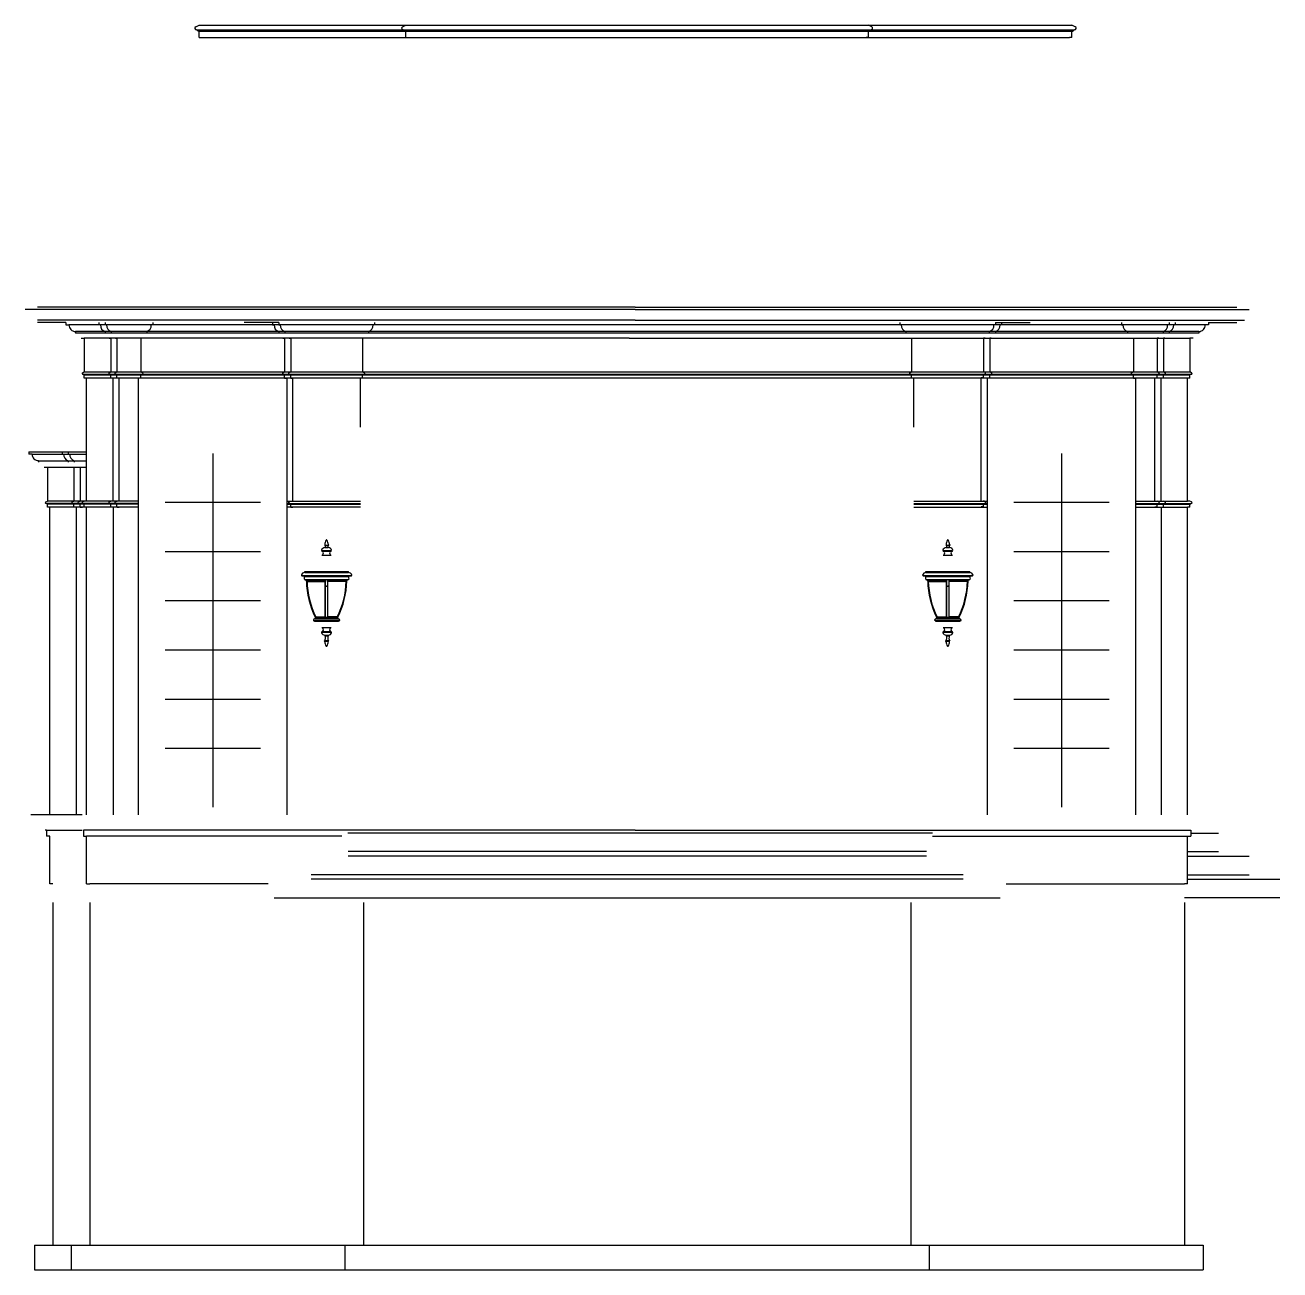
# Model space of a CAD drawing. Header units: metres. Extents: x 18159 to 19410, y -1890 to -1485.
# Drawn here: x 18159.3 to 18567.3, y -1889.9 to -1485.2 of the extents above; entities that cross this region are included whole.
import ezdxf

# ---------------------------------------------------------------- set-up
doc = ezdxf.new("R2010")
doc.units = ezdxf.units.M

msp = doc.modelspace()

# ---------------------------------------------------------------- linework, layer by layer
for p, q in [((18214.79, -1485.71), (18215.88, -1485.16)), ((18215.01, -1486.66), (18500.57, -1486.66)), ((18215.88, -1487.16), (18215.51, -1487.16)), ((18215.88, -1485.16), (18499.7, -1485.16)), ((18215.88, -1489.16), (18215.88, -1487.16)), ((18215.88, -1487.16), (18499.7, -1487.16)), ((18215.88, -1489.16), (18216.63, -1489.16)), ((18216.63, -1489.16), (18498.95, -1489.16)), ((18282.01, -1485.71), (18283.1, -1485.16)), ((18283.1, -1487.16), (18282.73, -1487.16)), ((18283.1, -1489.16), (18283.1, -1487.16)), ((18283.1, -1489.16), (18283.85, -1489.16)), ((18433.53, -1489.16), (18432.78, -1489.16)), ((18434.63, -1485.71), (18433.53, -1485.16)), ((18433.53, -1487.16), (18433.91, -1487.16)), ((18433.53, -1489.16), (18433.53, -1487.16)), ((18499.7, -1489.16), (18498.95, -1489.16)), ((18500.8, -1485.71), (18499.7, -1485.16)), ((18499.7, -1487.16), (18500.08, -1487.16)), ((18499.7, -1489.16), (18499.7, -1487.16)), ((18357.69, -1577.66), (18159.32, -1577.66)), ((18357.69, -1576.91), (18163.32, -1576.91)), ((18357.69, -1576.91), (18553.32, -1576.91)), ((18357.69, -1577.66), (18557.32, -1577.66)), ((18357.69, -1581.05), (18163.32, -1581.05)), ((18172.57, -1581.91), (18163.32, -1581.91)), ((18172.57, -1581.91), (18172.57, -1582.66)), ((18172.57, -1581.91), (18172.57, -1582.66)), ((18172.57, -1582.66), (18173.57, -1582.66)), ((18355.69, -1582.66), (18173.57, -1582.66)), ((18183.32, -1581.91), (18183.32, -1582.66)), ((18185.32, -1581.91), (18185.32, -1582.66)), ((18200.85, -1582.66), (18200.35, -1582.66)), ((18200.85, -1581.91), (18200.85, -1582.66)), ((18241.79, -1581.91), (18230.54, -1581.91)), ((18239.79, -1581.91), (18239.79, -1582.66)), ((18239.79, -1582.66), (18240.29, -1582.66)), ((18241.79, -1581.91), (18241.79, -1582.66)), ((18241.79, -1582.66), (18242.29, -1582.66)), ((18272.95, -1581.91), (18272.95, -1582.66)), ((18543.07, -1582.66), (18355.69, -1582.66)), ((18357.69, -1581.05), (18553.32, -1581.05)), ((18443.69, -1581.91), (18443.69, -1582.66)), ((18474.83, -1582.66), (18474.33, -1582.66)), ((18474.83, -1581.91), (18474.83, -1582.66)), ((18474.85, -1581.91), (18486.1, -1581.91)), ((18476.85, -1582.66), (18476.35, -1582.66)), ((18476.85, -1581.91), (18476.85, -1582.66)), ((18515.79, -1581.91), (18515.79, -1582.66)), ((18515.79, -1582.66), (18516.29, -1582.66)), ((18531.32, -1581.91), (18531.32, -1582.66)), ((18533.32, -1581.91), (18533.32, -1582.66)), ((18544.07, -1582.66), (18543.07, -1582.66)), ((18544.07, -1581.91), (18544.07, -1582.66)), ((18544.07, -1581.91), (18544.07, -1582.66)), ((18544.07, -1581.91), (18553.32, -1581.91)), ((18553.32, -1581.05), (18555.82, -1581.05)), ((18175.7, -1584.79), (18175.7, -1585.29)), ((18540.94, -1584.79), (18175.7, -1584.79)), ((18540.94, -1585.29), (18175.73, -1585.29)), ((18177.57, -1586.91), (18178.57, -1586.91)), ((18178.57, -1586.91), (18178.57, -1597.91)), ((18355.69, -1586.91), (18178.57, -1586.91)), ((18185.32, -1584.79), (18185.32, -1585.29)), ((18186.69, -1586.91), (18187.19, -1586.91)), ((18187.19, -1586.91), (18187.19, -1597.91)), ((18187.32, -1584.79), (18187.32, -1585.29)), ((18188.69, -1586.91), (18189.19, -1586.91)), ((18189.19, -1586.91), (18189.19, -1597.91)), ((18196.97, -1586.91), (18196.97, -1597.91)), ((18197.47, -1586.91), (18196.97, -1586.91)), ((18198.85, -1584.79), (18198.85, -1585.29)), ((18241.79, -1584.79), (18241.79, -1585.29)), ((18243.17, -1586.91), (18243.67, -1586.91)), ((18243.67, -1586.91), (18243.67, -1597.91)), ((18243.79, -1584.79), (18243.79, -1585.29)), ((18245.17, -1586.91), (18245.67, -1586.91)), ((18245.67, -1586.91), (18245.67, -1597.91)), ((18269.07, -1586.91), (18269.07, -1597.91)), ((18269.57, -1586.91), (18269.07, -1586.91)), ((18270.94, -1584.79), (18270.94, -1585.29)), ((18355.69, -1586.91), (18538.07, -1586.91)), ((18445.69, -1584.79), (18445.69, -1585.29)), ((18447.07, -1586.91), (18447.57, -1586.91)), ((18447.57, -1586.91), (18447.57, -1597.91)), ((18470.96, -1586.91), (18470.96, -1597.85)), ((18471.46, -1586.91), (18470.96, -1586.91)), ((18472.83, -1584.79), (18472.83, -1585.29)), ((18472.97, -1586.91), (18472.97, -1597.91)), ((18473.47, -1586.91), (18472.97, -1586.91)), ((18474.85, -1584.79), (18474.85, -1585.29)), ((18517.79, -1584.79), (18517.79, -1585.29)), ((18519.17, -1586.91), (18519.67, -1586.91)), ((18519.67, -1586.91), (18519.67, -1597.91)), ((18527.45, -1586.91), (18527.45, -1597.91)), ((18527.95, -1586.91), (18527.45, -1586.91)), ((18529.32, -1584.79), (18529.32, -1585.29)), ((18529.45, -1586.91), (18529.45, -1597.91)), ((18529.95, -1586.91), (18529.45, -1586.91)), ((18531.32, -1584.79), (18531.32, -1585.29)), ((18538.07, -1586.91), (18538.07, -1597.91)), ((18539.07, -1586.91), (18538.07, -1586.91)), ((18540.94, -1584.79), (18540.94, -1585.29)), ((18178.02, -1598.19), (18178.57, -1597.91)), ((18178.13, -1598.66), (18538.51, -1598.66, 0.34)), ((18178.57, -1597.91), (18538.07, -1597.91)), ((18178.57, -1599.91), (18178.57, -1598.91)), ((18178.57, -1598.91), (18538.07, -1598.91)), ((18186.65, -1598.19), (18187.19, -1597.91)), ((18187.19, -1599.91), (18187.19, -1598.91)), ((18188.65, -1598.19), (18189.19, -1597.91)), ((18189.19, -1599.91), (18189.19, -1598.91)), ((18197.52, -1598.19), (18196.97, -1597.91)), ((18196.97, -1598.91), (18197.16, -1598.91)), ((18196.97, -1599.91), (18196.97, -1598.91)), ((18243.12, -1598.19), (18243.67, -1597.91)), ((18243.67, -1598.91), (18243.48, -1598.91)), ((18243.67, -1599.91), (18243.67, -1598.91)), ((18245.12, -1598.19), (18245.67, -1597.91)), ((18245.67, -1598.91), (18245.48, -1598.91)), ((18245.67, -1599.91), (18245.67, -1598.91)), ((18269.62, -1598.19), (18269.07, -1597.91)), ((18269.07, -1599.91), (18269.07, -1598.91)), ((18447.02, -1598.19), (18447.57, -1597.91)), ((18447.57, -1599.91), (18447.57, -1598.91)), ((18471.51, -1598.12), (18470.96, -1597.85)), ((18470.96, -1598.85), (18471.15, -1598.85)), ((18470.96, -1599.85), (18470.96, -1598.85)), ((18473.52, -1598.19), (18472.97, -1597.91)), ((18472.97, -1598.91), (18473.16, -1598.91)), ((18472.97, -1599.91), (18472.97, -1598.91)), ((18519.12, -1598.19), (18519.67, -1597.91)), ((18519.67, -1598.91), (18519.48, -1598.91)), ((18519.67, -1599.91), (18519.67, -1598.91)), ((18527.99, -1598.19), (18527.45, -1597.91)), ((18527.45, -1599.91), (18527.45, -1598.91)), ((18529.99, -1598.19), (18529.45, -1597.91)), ((18529.45, -1599.91), (18529.45, -1598.91)), ((18538.62, -1598.19), (18538.07, -1597.91)), ((18538.07, -1599.91), (18538.07, -1598.91)), ((18179.32, -1599.91), (18178.57, -1599.91)), ((18179.32, -1639.91), (18179.32, -1599.91)), ((18537.32, -1599.91), (18179.32, -1599.91)), ((18187.94, -1639.91), (18187.94, -1599.91)), ((18189.94, -1639.91), (18189.94, -1599.91)), ((18196.97, -1599.91), (18196.22, -1599.91)), ((18196.22, -1741.91), (18196.22, -1599.91)), ((18243.67, -1599.91), (18244.42, -1599.91)), ((18244.42, -1599.91), (18244.42, -1741.91)), ((18245.67, -1599.91), (18246.42, -1599.91)), ((18246.42, -1639.91), (18246.42, -1599.91)), ((18268.32, -1615.91), (18268.32, -1599.91)), ((18448.32, -1615.91), (18448.32, -1599.91)), ((18470.24, -1639.85), (18470.21, -1599.85)), ((18470.96, -1599.85), (18470.21, -1599.85)), ((18472.97, -1599.91), (18472.22, -1599.91)), ((18472.22, -1741.91), (18472.22, -1599.91)), ((18519.67, -1599.91), (18520.42, -1599.91)), ((18520.42, -1599.91), (18520.42, -1741.91)), ((18526.69, -1639.91), (18526.69, -1599.91)), ((18528.69, -1639.91), (18528.69, -1599.91)), ((18537.32, -1639.91), (18537.32, -1599.91)), ((18538.07, -1599.91), (18537.32, -1599.91)), ((18160.57, -1623.91, 8.25), (18160.57, -1624.66, 8.25)), ((18160.57, -1623.91, 8.25), (18179.32, -1623.91)), ((18161.57, -1624.66, 8.25), (18160.57, -1624.66, 8.25)), ((18161.57, -1624.66, 8.25), (18179.32, -1624.66)), ((18163.7, -1626.79, 8.25), (18163.7, -1627.29, 8.25)), ((18163.7, -1626.79, 8.59), (18179.32, -1626.79)), ((18171.32, -1623.91, 8.25), (18171.32, -1624.66, 8.25)), ((18173.32, -1623.91, 8.25), (18173.32, -1624.66, 8.25)), ((18173.32, -1626.79, 8.25), (18173.32, -1627.29, 8.25)), ((18175.32, -1626.79, 8.25), (18175.32, -1627.29, 8.25)), ((18220.32, -1624.41), (18220.32, -1739.41)), ((18496.32, -1624.41), (18496.32, -1739.41)), ((18165.57, -1628.91, 8.25), (18166.57, -1628.91, 8.25)), ((18166.57, -1628.91, 8.25), (18166.57, -1639.91, 8.25)), ((18166.57, -1628.91, 8.25), (18179.32, -1628.91)), ((18174.69, -1628.91, 8.25), (18175.19, -1628.91, 8.25)), ((18175.19, -1628.91, 8.25), (18175.19, -1639.91, 8.25)), ((18176.69, -1628.91, 8.25), (18177.19, -1628.91, 8.25)), ((18177.19, -1628.91, 8.25), (18177.19, -1639.91, 8.25)), ((18166.02, -1640.19, 8.25), (18166.57, -1639.91, 8.25)), ((18167.32, -1639.91), (18166.57, -1639.91)), ((18167.32, -1639.91, 8.25), (18166.57, -1639.91, 8.25)), ((18178.57, -1639.91), (18167.32, -1639.91, 8.25)), ((18174.65, -1640.19), (18175.2, -1639.91)), ((18176.65, -1640.19), (18177.2, -1639.91)), ((18178.02, -1640.19), (18178.57, -1639.91)), ((18179.32, -1639.91), (18178.57, -1639.91)), ((18196.22, -1639.91), (18179.32, -1639.91)), ((18186.65, -1640.19), (18187.2, -1639.91)), ((18188.65, -1640.19), (18189.2, -1639.91)), ((18244.42, -1639.91), (18268.32, -1639.91)), ((18245.12, -1640.19), (18245.67, -1639.91)), ((18448.32, -1639.91), (18472.22, -1639.91)), ((18471.54, -1640.12), (18470.99, -1639.85)), ((18520.42, -1639.91), (18537.32, -1639.91)), ((18527.99, -1640.19), (18527.45, -1639.91)), ((18529.99, -1640.19), (18529.45, -1639.91)), ((18538.07, -1639.91), (18537.32, -1639.91)), ((18538.62, -1640.19), (18538.07, -1639.91)), ((18178.15, -1640.66), (18166.15, -1640.66, 8.25)), ((18166.57, -1640.91, 8.25), (18166.38, -1640.91, 8.25)), ((18166.57, -1641.91, 8.25), (18166.57, -1640.91, 8.25)), ((18178.38, -1640.91, 2.87), (18166.57, -1640.91, 8.25)), ((18167.32, -1641.91, 8.25), (18166.57, -1641.91, 8.25)), ((18167.32, -1741.91, -12.22), (18167.32, -1641.91, 8.25)), ((18178.57, -1641.91), (18167.32, -1641.91, 8.25)), ((18175.2, -1640.91), (18175.01, -1640.91)), ((18175.2, -1641.91), (18175.2, -1640.91)), ((18175.94, -1641.91), (18175.94, -1741.91)), ((18177.2, -1640.91), (18177.01, -1640.91)), ((18177.19, -1641.91), (18177.19, -1640.91)), ((18177.2, -1641.91), (18177.95, -1641.91)), ((18196.22, -1640.66), (18178.15, -1640.66)), ((18178.57, -1640.91), (18178.38, -1640.91)), ((18178.57, -1641.91), (18178.57, -1640.91)), ((18196.22, -1640.91), (18178.57, -1640.91)), ((18179.32, -1641.91), (18178.57, -1641.91)), ((18179.32, -1741.91), (18179.32, -1641.91)), ((18196.22, -1641.91), (18179.32, -1641.91)), ((18187.2, -1640.91), (18187.01, -1640.91)), ((18187.2, -1641.91), (18187.2, -1640.91)), ((18187.94, -1641.91), (18187.94, -1741.91)), ((18189.2, -1640.91), (18189.01, -1640.91)), ((18189.19, -1641.91), (18189.19, -1640.91)), ((18189.2, -1641.91), (18189.95, -1641.91)), ((18235.82, -1640.41), (18204.82, -1640.41)), ((18244.42, -1640.66), (18268.32, -1640.66)), ((18244.42, -1640.91), (18268.32, -1640.91)), ((18268.32, -1641.91), (18244.42, -1641.91)), ((18245.67, -1641.91), (18245.67, -1640.91)), ((18245.67, -1641.91), (18246.42, -1641.91)), ((18448.32, -1640.66), (18472.22, -1640.66)), ((18448.32, -1640.91), (18472.22, -1640.91)), ((18448.32, -1641.91), (18472.22, -1641.91)), ((18470.99, -1641.85), (18470.24, -1641.85)), ((18470.99, -1640.85), (18471.18, -1640.85)), ((18470.99, -1641.85), (18470.99, -1640.85)), ((18511.82, -1640.41), (18480.82, -1640.41)), ((18520.42, -1640.66), (18538.49, -1640.66)), ((18520.42, -1640.91), (18538.07, -1640.91)), ((18520.42, -1641.91), (18537.32, -1641.91)), ((18527.45, -1641.91), (18526.7, -1641.91)), ((18527.44, -1641.91), (18527.44, -1640.91)), ((18527.45, -1640.91), (18527.63, -1640.91)), ((18528.69, -1641.91), (18528.69, -1741.91)), ((18529.44, -1641.91), (18529.44, -1640.91)), ((18529.45, -1640.91), (18529.63, -1640.91)), ((18537.32, -1741.91), (18537.32, -1641.91)), ((18538.07, -1641.91), (18537.32, -1641.91)), ((18538.07, -1640.91), (18538.26, -1640.91)), ((18538.07, -1641.91), (18538.07, -1640.91)), ((18235.82, -1656.41), (18204.82, -1656.41)), ((18255.78, -1656.02, -0.08), (18258.84, -1656.02, -0.08)), ((18255.84, -1656.2, -0.08), (18258.84, -1656.2, -0.08)), ((18257.95, -1654.32, -0.08), (18256.69, -1654.32, -0.08)), ((18256.78, -1655.07, -0.08), (18257.91, -1655.07, -0.08)), ((18256.87, -1654.88, -0.08), (18257.81, -1654.88, -0.08)), ((18457.79, -1656.02, -0.08), (18460.86, -1656.02, -0.08)), ((18457.86, -1656.2, -0.08), (18460.86, -1656.2, -0.08)), ((18459.96, -1654.32, -0.08), (18458.7, -1654.32, -0.08)), ((18458.8, -1655.07, -0.08), (18459.92, -1655.07, -0.08)), ((18458.89, -1654.88, -0.08), (18459.83, -1654.88, -0.08)), ((18511.82, -1656.41), (18480.82, -1656.41)), ((18255.84, -1657.52, -0.08), (18258.84, -1657.52, -0.08)), ((18457.86, -1657.52, -0.08), (18460.86, -1657.52, -0.08)), ((18249.21, -1664.09, -0.08), (18265.47, -1664.09, -0.08)), ((18249.28, -1664.27, -0.08), (18249.28, -1664.09, -0.08)), ((18249.28, -1664.27, -0.08), (18265.41, -1664.27, -0.08)), ((18250.22, -1662.77, -0.08), (18264.47, -1662.77, -0.08)), ((18250.22, -1663.14, -0.08), (18250.22, -1662.77, -0.08)), ((18250.22, -1663.14, -0.08), (18264.47, -1663.14, -0.08)), ((18250.22, -1664.45, -0.08), (18264.47, -1664.45, -0.08)), ((18264.47, -1663.14, -0.08), (18264.47, -1662.77, -0.08)), ((18265.41, -1664.27, -0.08), (18265.41, -1664.09, -0.08)), ((18451.23, -1664.09, -0.08), (18467.49, -1664.09, -0.08)), ((18451.3, -1664.27, -0.08), (18451.3, -1664.09, -0.08)), ((18451.3, -1664.27, -0.08), (18467.42, -1664.27, -0.08)), ((18452.23, -1662.77, -0.08), (18466.48, -1662.77, -0.08)), ((18452.23, -1663.14, -0.08), (18452.23, -1662.77, -0.08)), ((18452.23, -1663.14, -0.08), (18466.48, -1663.14, -0.08)), ((18452.23, -1664.45, -0.08), (18466.48, -1664.45, -0.08)), ((18466.48, -1663.14, -0.08), (18466.48, -1662.77, -0.08)), ((18467.42, -1664.27, -0.08), (18467.42, -1664.09, -0.08)), ((18250.22, -1665.39, -0.08), (18264.47, -1665.39, -0.08)), ((18264.13, -1665.58, -0.08), (18250.56, -1665.58, -0.08)), ((18257.16, -1665.95, -0.08), (18250.71, -1665.95, -0.08)), ((18250.98, -1666.03, -0.08), (18256.89, -1666.03, -0.08)), ((18256.89, -1677.68, -0.08), (18256.89, -1665.95, -0.08)), ((18256.97, -1677.68, -0.08), (18256.97, -1665.95, -0.08)), ((18263.97, -1665.95, -0.08), (18257.53, -1665.95, -0.08)), ((18257.72, -1677.68, -0.08), (18257.72, -1665.95, -0.08)), ((18257.79, -1677.68, -0.08), (18257.79, -1665.95, -0.08)), ((18263.71, -1666.03, -0.08), (18257.79, -1666.03, -0.08)), ((18452.23, -1665.39, -0.08), (18466.48, -1665.39, -0.08)), ((18466.15, -1665.58, -0.08), (18452.57, -1665.58, -0.08)), ((18459.17, -1665.95, -0.08), (18452.73, -1665.95, -0.08)), ((18452.99, -1666.03, -0.08), (18458.91, -1666.03, -0.08)), ((18458.91, -1677.68, -0.08), (18458.91, -1665.95, -0.08)), ((18458.98, -1677.68, -0.08), (18458.98, -1665.95, -0.08)), ((18465.99, -1665.95, -0.08), (18459.55, -1665.95, -0.08)), ((18459.73, -1677.68, -0.08), (18459.73, -1665.95, -0.08)), ((18459.81, -1677.68, -0.08), (18459.81, -1665.95, -0.08)), ((18465.73, -1666.03, -0.08), (18459.81, -1666.03, -0.08)), ((18235.82, -1672.41), (18204.82, -1672.41)), ((18511.82, -1672.41), (18480.82, -1672.41)), ((18253.13, -1678.77, -0.08), (18261.55, -1678.77, -0.08)), ((18253.2, -1678.86, -0.08), (18253.2, -1678.77, -0.08)), ((18253.2, -1678.86, -0.08), (18261.48, -1678.86, -0.08)), ((18253.48, -1678.95, -0.08), (18261.2, -1678.95, -0.08)), ((18253.64, -1677.68, -0.08), (18253.58, -1677.71, -0.08)), ((18253.59, -1678.05, -0.08), (18261.09, -1678.05, -0.08)), ((18253.59, -1678.24, -0.08), (18253.59, -1678.05, -0.08)), ((18253.59, -1678.24, -0.08), (18261.09, -1678.24, -0.08)), ((18253.64, -1677.68, -0.08), (18261.04, -1677.68, -0.08)), ((18253.82, -1677.6, -0.08), (18256.89, -1677.6, -0.08)), ((18260.87, -1677.6, -0.08), (18257.79, -1677.6, -0.08)), ((18261.04, -1677.68, -0.08), (18261.11, -1677.71, -0.08)), ((18261.09, -1678.24, -0.08), (18261.09, -1678.05, -0.08)), ((18261.48, -1678.86, -0.08), (18261.48, -1678.77, -0.08)), ((18455.22, -1678.86, -0.08), (18455.22, -1678.77, -0.08)), ((18455.22, -1678.77, -0.08), (18463.57, -1678.77, -0.08)), ((18455.22, -1678.86, -0.08), (18463.5, -1678.86, -0.08)), ((18455.5, -1678.95, -0.08), (18463.22, -1678.95, -0.08)), ((18455.66, -1677.68, -0.08), (18455.59, -1677.71, -0.08)), ((18455.61, -1678.05, -0.08), (18463.11, -1678.05, -0.08)), ((18455.61, -1678.24, -0.08), (18455.61, -1678.05, -0.08)), ((18455.61, -1678.24, -0.08), (18463.11, -1678.24, -0.08)), ((18455.66, -1677.68, -0.08), (18463.06, -1677.68, -0.08)), ((18455.83, -1677.6, -0.08), (18458.91, -1677.6, -0.08)), ((18462.89, -1677.6, -0.08), (18459.81, -1677.6, -0.08)), ((18463.06, -1677.68, -0.08), (18463.13, -1677.71, -0.08)), ((18463.11, -1678.24, -0.08), (18463.11, -1678.05, -0.08)), ((18463.5, -1678.86, -0.08), (18463.5, -1678.77, -0.08)), ((18255.78, -1682.56, -0.08), (18258.84, -1682.56, -0.08)), ((18255.84, -1681.06, -0.08), (18258.84, -1681.06, -0.08)), ((18255.84, -1682.37, -0.08), (18258.84, -1682.37, -0.08)), ((18256.78, -1683.51, -0.08), (18257.91, -1683.51, -0.08)), ((18256.87, -1683.7, -0.08), (18257.81, -1683.7, -0.08)), ((18457.79, -1682.56, -0.08), (18460.86, -1682.56, -0.08)), ((18457.86, -1681.06, -0.08), (18460.86, -1681.06, -0.08)), ((18457.86, -1682.37, -0.08), (18460.86, -1682.37, -0.08)), ((18458.8, -1683.51, -0.08), (18459.92, -1683.51, -0.08)), ((18458.89, -1683.7, -0.08), (18459.83, -1683.7, -0.08)), ((18235.82, -1688.41), (18204.82, -1688.41)), ((18257.95, -1685.39, -0.08), (18256.69, -1685.39, -0.08)), ((18258, -1685.58, -0.08), (18256.69, -1685.58, -0.08)), ((18459.96, -1685.39, -0.08), (18458.7, -1685.39, -0.08)), ((18459.94, -1685.58, -0.08), (18458.7, -1685.58, -0.08)), ((18511.82, -1688.41), (18480.82, -1688.41)), ((18235.82, -1704.41), (18204.82, -1704.41)), ((18511.82, -1704.41), (18480.82, -1704.41)), ((18235.82, -1720.41), (18204.82, -1720.41)), ((18511.82, -1720.41), (18480.82, -1720.41)), ((18177.82, -1741.91), (18161.16, -1741.91, -12.22)), ((18166.28, -1746.91, -12.22), (18165.82, -1746.91, -12.22)), ((18166.28, -1746.91, -12.22), (18166.28, -1748.91, -12.22)), ((18166.28, -1746.91, -12.22), (18177.82, -1746.91)), ((18167.32, -1748.91, -12.22), (18166.28, -1748.91, -12.22)), ((18167.32, -1764.41, -12.22), (18167.32, -1748.91, -12.22)), ((18178.28, -1746.91), (18178.28, -1748.91)), ((18357.69, -1746.91), (18178.28, -1746.91)), ((18178.28, -1748.91), (18179.32, -1748.91)), ((18179.32, -1764.41), (18179.32, -1748.91)), ((18262.31, -1748.91), (18179.32, -1748.91)), ((18454.38, -1747.91, 24.5), (18264.28, -1747.91, 49)), ((18357.69, -1746.91), (18538.36, -1746.91)), ((18454.38, -1748.91), (18537.32, -1748.91)), ((18537.32, -1764.41), (18537.32, -1748.91)), ((18537.32, -1748.91), (18538.36, -1748.91)), ((18538.36, -1746.91), (18538.36, -1748.91)), ((18538.36, -1747.91), (18547.35, -1747.91)), ((18452.38, -1753.91, 24.5), (18264.31, -1753.91, 24.5)), ((18537.32, -1753.91), (18547.32, -1753.91)), ((18452.38, -1755.41, 24.5), (18264.31, -1755.41, 24.5)), ((18537.32, -1755.41), (18557.32, -1755.41)), ((18464.35, -1761.41, 24.5), (18252.31, -1761.41, 24.5)), ((18537.32, -1761.41), (18557.32, -1761.41)), ((18168.32, -1764.41, -12.22), (18167.32, -1764.41, -12.22)), ((18179.32, -1764.41), (18180.32, -1764.41)), ((18238.33, -1764.41), (18180.32, -1764.41)), ((18464.38, -1762.91), (18252.31, -1762.91, 24.5)), ((18478.35, -1764.41), (18536.32, -1764.41)), ((18537.32, -1764.41), (18536.32, -1764.41)), ((18537.32, -1762.91, -9.13), (18567.32, -1762.91)), ((18168.32, -1770.41, -12.22), (18168.32, -1881.91, -12.22)), ((18180.32, -1770.41), (18180.32, -1881.91)), ((18240.33, -1768.91), (18476.35, -1768.91)), ((18269.32, -1770.41), (18269.32, -1881.91)), ((18447.32, -1770.41), (18447.32, -1881.91)), ((18567.3, -1768.91, -24.5), (18536.32, -1768.91, -24.5)), ((18536.32, -1770.41), (18536.32, -1881.91)), ((18162.32, -1881.91, -12.22), (18162.32, -1889.91, -12.22)), ((18162.32, -1881.91, -12.22), (18542.32, -1881.91)), ((18174.32, -1881.91), (18174.32, -1889.91)), ((18263.32, -1881.91), (18263.32, -1889.91)), ((18453.32, -1881.91), (18453.32, -1889.91)), ((18542.32, -1881.91), (18542.32, -1889.91)), ((18162.32, -1889.91, -12.22), (18542.32, -1889.91))]:
    msp.add_line(p, q)
for centre, radius, start, end in [((18215.01, -1486.16, -0.34), 0.5, 116.0131, 270), ((18215.01, -1487.16, -0.34), 0.5, 0, 90), ((18282.23, -1486.16, -0.34), 0.5, 116.0131, 270), ((18282.23, -1487.16, -0.34), 0.5, 0, 90), ((18434.41, -1487.16, -0.34), 0.5, 90, 180), ((18434.41, -1486.16, -0.34), 0.5, 270, 63.9869), ((18500.58, -1487.16, -0.34), 0.5, 90, 180), ((18500.58, -1486.16, -0.34), 0.5, 270, 63.9869), ((18175.7, -1582.66, 0.34), 2.12, 179.9999, 270), ((18185.88, -1582.8, 2.18), 2.07, 176.2445, 254.2841), ((18187.88, -1582.8, 2.18), 2.07, 176.2445, 254.2841), ((18198.29, -1582.8, 1.09), 2.07, 285.7158, 3.7554), ((18242.35, -1582.8, 1.09), 2.07, 176.2446, 254.2842), ((18244.35, -1582.8, 2.18), 2.07, 176.2446, 254.2842), ((18270.38, -1582.8, 2.18), 2.07, 285.7159, 3.7555), ((18446.25, -1582.8, 2.18), 2.07, 176.2445, 254.2841), ((18472.27, -1582.8, 1.09), 2.07, 285.7158, 3.7554), ((18474.29, -1582.8, 1.09), 2.07, 285.7158, 3.7554), ((18518.35, -1582.8, 1.09), 2.07, 176.2446, 254.2842), ((18528.76, -1582.8, 2.18), 2.07, 285.7159, 3.7555), ((18530.76, -1582.8, 2.18), 2.07, 285.7159, 3.7555), ((18540.94, -1582.66, 0.34), 2.12, 270, 0.0001), ((18178.13, -1598.41, 0.34), 0.25, 116.013, 269.9999), ((18178.13, -1598.91, 0.34), 0.25, 359.9999, 89.9999), ((18186.76, -1598.41, 2.18), 0.25, 116.013, 269.9999), ((18186.76, -1598.91, 2.18), 0.25, 359.9999, 89.9999), ((18188.76, -1598.41, 2.18), 0.25, 116.013, 269.9999), ((18188.76, -1598.91, 2.18), 0.25, 359.9999, 89.9999), ((18197.41, -1598.91, 1.09), 0.25, 90, 180), ((18197.41, -1598.41, 1.09), 0.25, 270, 63.9869), ((18243.23, -1598.41, 1.09), 0.25, 116.0131, 270), ((18243.23, -1598.91, 1.09), 0.25, 0, 90), ((18245.23, -1598.41, 2.18), 0.25, 116.0131, 270), ((18245.23, -1598.91, 2.18), 0.25, 0, 90), ((18269.51, -1598.91, 2.18), 0.25, 90.0001, 180.0001), ((18269.51, -1598.41, 2.18), 0.25, 270.0001, 63.987), ((18447.13, -1598.41, 2.18), 0.25, 116.013, 269.9999), ((18447.13, -1598.91, 2.18), 0.25, 359.9999, 89.9999), ((18471.4, -1598.85, 2.18), 0.25, 90.0323, 180.0323), ((18471.4, -1598.35, 2.18), 0.25, 270.0323, 64.0192), ((18473.41, -1598.91, 1.09), 0.25, 90, 180), ((18473.41, -1598.41, 1.09), 0.25, 270, 63.9869), ((18519.23, -1598.41, 1.09), 0.25, 116.0131, 270), ((18519.23, -1598.91, 1.09), 0.25, 0, 90), ((18527.88, -1598.91, 2.18), 0.25, 90.0001, 180.0001), ((18527.88, -1598.41, 2.18), 0.25, 270.0001, 63.987), ((18529.88, -1598.91, 2.18), 0.25, 90.0001, 180.0001), ((18529.88, -1598.41, 2.18), 0.25, 270.0001, 63.987), ((18538.51, -1598.91, 0.34), 0.25, 90.0001, 180.0001), ((18538.51, -1598.41, 0.34), 0.25, 270.0001, 63.987), ((18163.7, -1624.66, 8.59), 2.12, 179.9999, 270), ((18173.88, -1624.8, 10.43), 2.07, 176.2445, 254.2841), ((18175.88, -1624.8, 10.43), 2.07, 176.2445, 254.2841), ((18166.13, -1640.41, 9), 0.25, 116.013, 269.9999), ((18174.76, -1640.41, -0.34), 0.25, 116.013, 269.9999), ((18176.76, -1640.41, -0.34), 0.25, 116.013, 269.9999), ((18178.13, -1640.41, 0.75), 0.25, 116.013, 269.9999), ((18186.76, -1640.41, -0.34), 0.25, 116.013, 269.9999), ((18188.76, -1640.41, -0.34), 0.25, 116.013, 269.9999), ((18245.23, -1640.41, -0.34), 0.25, 116.0131, 270), ((18471.43, -1640.35, -0.34), 0.25, 270.0323, 64.0192), ((18527.88, -1640.41, -0.34), 0.25, 270.0001, 63.987), ((18529.88, -1640.41, -0.34), 0.25, 270.0001, 63.987), ((18538.51, -1640.41, 0.75), 0.25, 270.0001, 63.987), ((18166.13, -1640.91, 9), 0.25, 359.9999, 89.9999), ((18174.76, -1640.91, -0.34), 0.25, 359.9999, 89.9999), ((18176.76, -1640.91, -0.34), 0.25, 359.9999, 89.9999), ((18178.13, -1640.91, 0.75), 0.25, 359.9999, 89.9999), ((18186.76, -1640.91, -0.34), 0.25, 359.9999, 89.9999), ((18188.76, -1640.91, -0.34), 0.25, 359.9999, 89.9999), ((18245.23, -1640.91, -0.34), 0.25, 0, 90), ((18471.43, -1640.85, -0.34), 0.25, 90.0323, 180.0323), ((18527.88, -1640.91, -0.34), 0.25, 90.0001, 180.0001), ((18529.88, -1640.91, -0.34), 0.25, 90.0001, 180.0001), ((18538.51, -1640.91, 0.75), 0.25, 90.0001, 180.0001), ((18256.78, -1656.19, -0.08), 1.12, 90, 165.44), ((18255.78, -1655.93, -0.08), 0.087, 165.44, 270), ((18255.74, -1656.8, -0.08), 0.603, 298.3877, 80.5369), ((18256.66, -1654.63, -0.08), 0.328, 311.444, 75.2133), ((18259.5, -1654.14, -0.08), 2.74, 146.4569, 179.6801), ((18257.34, -1652.71, -0.08), 0.15, 33.5431, 146.4569), ((18255.18, -1654.14, -0.08), 2.74, 0.3199, 33.5431), ((18258.03, -1654.63, -0.08), 0.328, 104.7867, 228.556), ((18257.91, -1656.19, -0.08), 1.12, 14.56, 90), ((18258, -1654.22, -0.08), 0.0938, 270, 92.6367), ((18258.94, -1656.8, -0.08), 0.603, 99.4631, 241.6123), ((18258.91, -1655.93, -0.08), 0.087, 270, 14.56), ((18458.8, -1656.19, -0.08), 1.12, 90, 165.44), ((18457.79, -1655.93, -0.08), 0.087, 165.44, 270), ((18457.76, -1656.8, -0.08), 0.603, 298.3877, 80.5369), ((18458.67, -1654.63, -0.08), 0.328, 311.444, 75.2133), ((18461.52, -1654.14, -0.08), 2.74, 146.4569, 179.6801), ((18459.36, -1652.71, -0.08), 0.15, 33.5431, 146.4569), ((18457.2, -1654.14, -0.08), 2.74, 0.3199, 33.5431), ((18460.05, -1654.63, -0.08), 0.328, 104.7867, 228.556), ((18459.92, -1656.19, -0.08), 1.12, 14.56, 90), ((18460.02, -1654.22, -0.08), 0.0938, 270, 92.6367), ((18460.96, -1656.8, -0.08), 0.603, 99.4631, 241.6123), ((18460.93, -1655.93, -0.08), 0.087, 270, 14.56), ((18250.22, -1664.27, -0.08), 1.12, 90, 165.44), ((18249.21, -1664.01, -0.08), 0.087, 165.44, 270), ((18250.22, -1664.27, -0.08), 0.188, 180, 270), ((18246.71, -1664.52, -0.08), 3.51, 347.39, 1.0074), ((18264.47, -1664.27, -0.08), 1.12, 14.56, 90), ((18264.47, -1664.27, -0.08), 0.188, 270, 0), ((18267.98, -1664.52, -0.08), 3.51, 178.9926, 192.61), ((18265.47, -1664.01, -0.08), 0.087, 270, 14.56), ((18451.23, -1664.01, -0.08), 0.087, 165.44, 270), ((18452.23, -1664.27, -0.08), 1.12, 90, 165.44), ((18452.23, -1664.27, -0.08), 0.188, 180, 270), ((18448.72, -1664.52, -0.08), 3.51, 347.39, 1.0074), ((18466.48, -1664.27, -0.08), 1.12, 14.56, 90), ((18466.48, -1664.27, -0.08), 0.188, 270, 0), ((18470, -1664.52, -0.08), 3.51, 178.9926, 192.61), ((18467.49, -1664.01, -0.08), 0.087, 270, 14.56), ((18250.22, -1665.31, -0.08), 0.087, 165.44, 270), ((18250.56, -1665.39, -0.08), 0.188, 180, 270), ((18279.21, -1665.25, -0.08), 28.5, 180.6746, 181.4268), ((18279.21, -1665.25, -0.08), 28.43, 181.4306, 205.939), ((18279.21, -1665.25, -0.08), 28.24, 181.4401, 206.1242), ((18257.34, -1667.45, -0.08), 0.188, 180, 0), ((18235.48, -1665.25, -0.08), 28.24, 333.8758, 358.5599), ((18235.48, -1665.25, -0.08), 28.43, 334.061, 358.5694), ((18235.48, -1665.25, -0.08), 28.5, 358.5732, 359.3254), ((18264.13, -1665.39, -0.08), 0.188, 270, 0), ((18264.47, -1665.31, -0.08), 0.087, 270, 14.56), ((18452.23, -1665.31, -0.08), 0.087, 165.44, 270), ((18452.57, -1665.39, -0.08), 0.188, 180, 270), ((18481.22, -1665.25, -0.08), 28.5, 180.6746, 181.4268), ((18481.22, -1665.25, -0.08), 28.43, 181.4306, 205.939), ((18481.22, -1665.25, -0.08), 28.24, 181.4401, 206.1242), ((18459.36, -1667.45, -0.08), 0.188, 180, 0), ((18437.5, -1665.25, -0.08), 28.24, 333.8758, 358.5599), ((18437.5, -1665.25, -0.08), 28.43, 334.061, 358.5694), ((18437.5, -1665.25, -0.08), 28.5, 358.5732, 359.3254), ((18466.15, -1665.39, -0.08), 0.188, 270, 0), ((18466.48, -1665.31, -0.08), 0.087, 270, 14.56), ((18253.59, -1678.8, -0.08), 0.562, 90, 165.44), ((18253.13, -1678.68, -0.08), 0.087, 165.44, 270), ((18253.48, -1678.86, -0.08), 0.0938, 180, 270), ((18279.21, -1665.25, -0.08), 28.5, 205.939, 206.7065), ((18235.48, -1665.25, -0.08), 28.5, 333.2935, 334.061), ((18261.09, -1678.8, -0.08), 0.562, 14.56, 90), ((18261.2, -1678.86, -0.08), 0.0938, 270, 0), ((18261.55, -1678.68, -0.08), 0.087, 270, 14.56), ((18455.15, -1678.68, -0.08), 0.087, 165.44, 270), ((18455.61, -1678.8, -0.08), 0.562, 90, 165.44), ((18455.5, -1678.86, -0.08), 0.0938, 180, 270), ((18481.22, -1665.25, -0.08), 28.5, 205.939, 206.7065), ((18437.5, -1665.25, -0.08), 28.5, 333.2935, 334.061), ((18463.11, -1678.8, -0.08), 0.562, 14.56, 90), ((18463.22, -1678.86, -0.08), 0.0938, 270, 0), ((18463.57, -1678.68, -0.08), 0.087, 270, 14.56), ((18255.78, -1682.65, -0.08), 0.087, 90, 194.56), ((18256.78, -1682.39, -0.08), 1.12, 194.56, 270), ((18255.74, -1681.78, -0.08), 0.603, 279.4631, 61.6123), ((18254.83, -1684.39, -0.08), 2.15, 332.3446, 18.6245), ((18259.85, -1684.39, -0.08), 2.15, 161.3755, 207.6554), ((18257.91, -1682.39, -0.08), 1.12, 270, 345.44), ((18258.94, -1681.78, -0.08), 0.603, 118.3877, 260.5369), ((18258.91, -1682.65, -0.08), 0.087, 345.44, 90), ((18457.79, -1682.65, -0.08), 0.087, 90, 194.56), ((18458.8, -1682.39, -0.08), 1.12, 194.56, 270), ((18457.76, -1681.78, -0.08), 0.603, 279.4631, 61.6123), ((18456.85, -1684.39, -0.08), 2.15, 332.3446, 18.6245), ((18461.87, -1684.39, -0.08), 2.15, 161.3755, 207.6554), ((18459.92, -1682.39, -0.08), 1.12, 270, 345.44), ((18460.96, -1681.78, -0.08), 0.603, 118.3877, 260.5369), ((18460.93, -1682.65, -0.08), 0.087, 345.44, 90), ((18256.69, -1685.48, -0.08), 0.0938, 90, 269.2902), ((18259.5, -1685.56, -0.08), 2.74, 180.3199, 213.5431), ((18257.34, -1686.99, -0.08), 0.15, 213.5431, 326.4569), ((18255.18, -1685.56, -0.08), 2.74, 326.4569, 359.6801), ((18458.7, -1685.48, -0.08), 0.0938, 90, 269.2902), ((18461.52, -1685.56, -0.08), 2.74, 180.3199, 213.5431), ((18459.36, -1686.99, -0.08), 0.15, 213.5431, 326.4569), ((18457.2, -1685.56, -0.08), 2.74, 326.4569, 359.6801)]:
    msp.add_arc(centre, radius, start, end)

doc.saveas('drawing.dxf')
